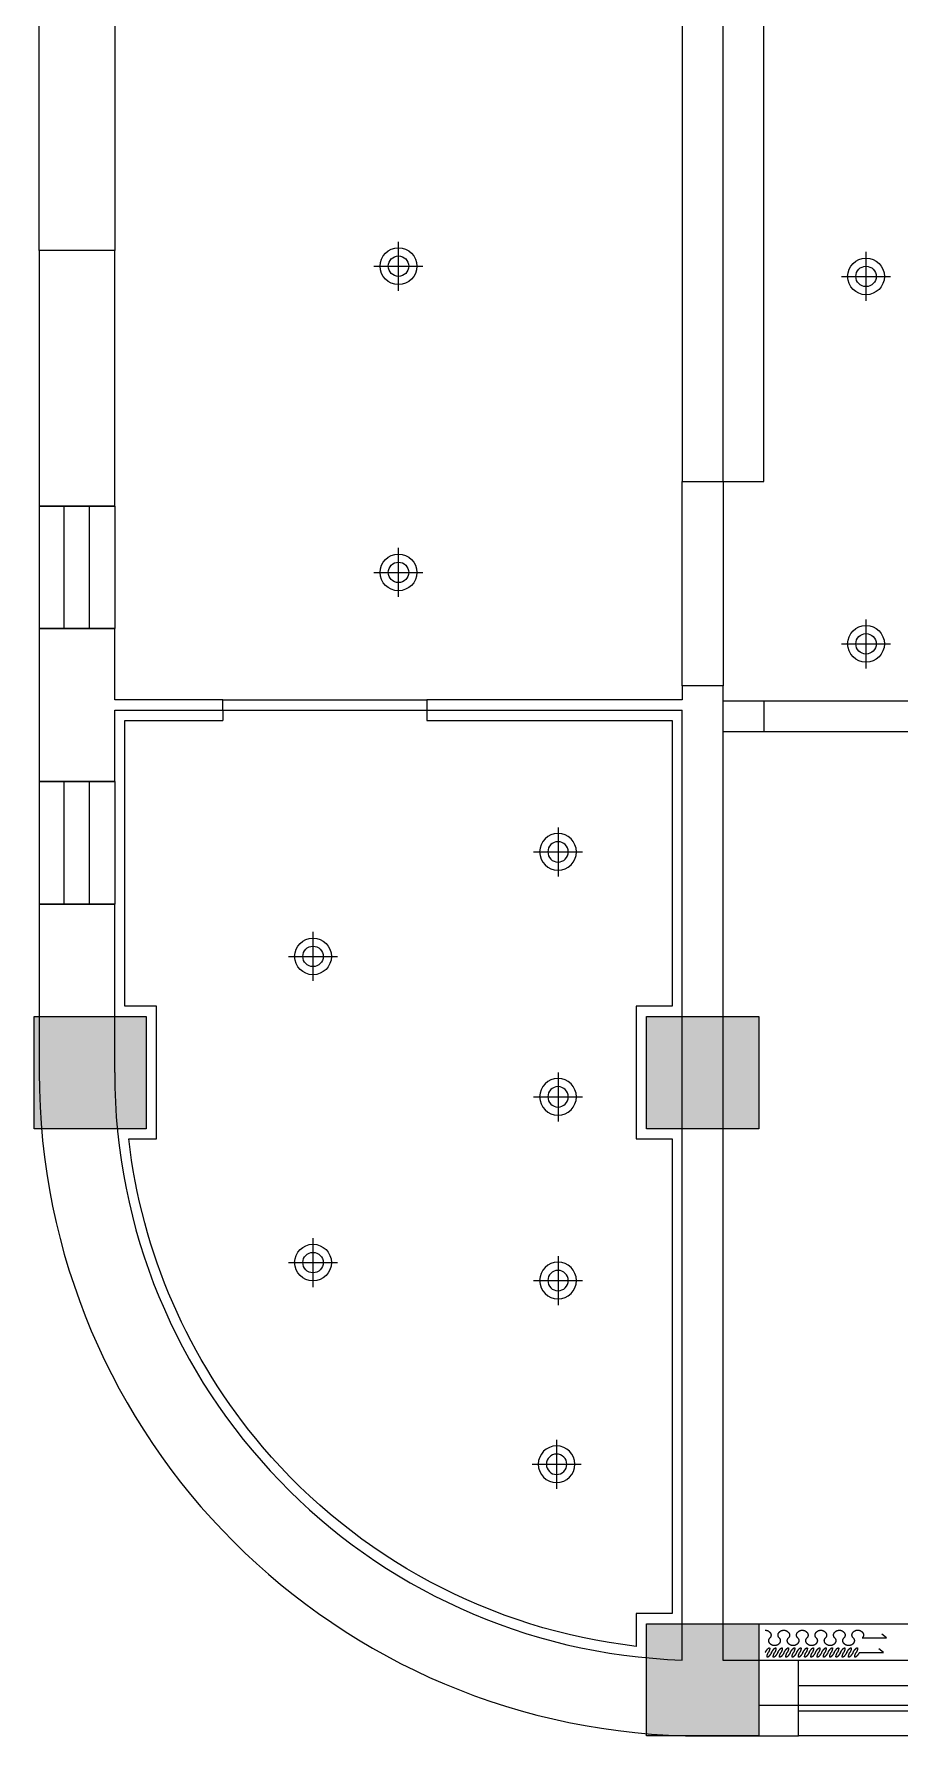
# Model space of a CAD drawing. Header units: millimetres. Extents: x -150677 to 588340, y -254013 to 149700.
# Drawn here: x 474103 to 478344, y 1500 to 9837 of the extents above; entities that cross this region are included whole.
import ezdxf

# ---------------------------------------------------------------- set-up
doc = ezdxf.new("R2010")
doc.units = ezdxf.units.MM
doc.header["$LTSCALE"] = 10
doc.header["$MEASUREMENT"] = 0
doc.linetypes.add('ACAD_ISO03W100', pattern=[30, 12, -18])
doc.linetypes.add('DASH', pattern=[0.35, 0.25, -0.1])
for name, color, linetype in [('1-Ba原始建筑墙体', 2, 'Continuous'), ('1-Bb新建墙体', 7, 'Continuous'), ('2-Ba顶面轮廓', 4, 'Continuous'), ('2-Ca墙面装饰', 8, 'Continuous'), ('4-Aa顶面灯具', 1, 'Continuous'), ('5-Aa原始建筑淡显填充', 251, 'Continuous'), ('6-Ab柱体', 6, 'Continuous'), ('6-Bb窗', 5, 'Continuous'), ('CEI_LIGHT', 30, 'Continuous'), ('CS_【成品家私】', 3, 'Continuous')]:
    doc.layers.add(name, color=color, linetype=linetype)

# ---------------------------------------------------------------- blocks, each defined once
blk = doc.blocks.new('$WINLIB2D$00000001')
at = {"color": 0}
for points in [[(-0.5, 0.5), (-0.5, -0.5)], [(-0.5, 0.5), (0.5, 0.5)], [(0.5, -0.5), (0.5, 0.5)], [(0.5, 0.167), (-0.5, 0.167)], [(0.5, -0.167), (-0.5, -0.167)], [(-0.5, -0.5), (0.5, -0.5)]]:
    blk.add_lwpolyline(points, dxfattribs=at)
blk = doc.blocks.new('*U1092')
at = {"layer": 'CEI_LIGHT', "color": 252}
for points in [[(0, 120), (0, -120)], [(-120, 0), (120, 0)]]:
    blk.add_lwpolyline(points, dxfattribs=at)
at = {"layer": 'CEI_LIGHT'}
for radius in [90, 50]:
    blk.add_circle((0, 0), radius, dxfattribs=at)
blk = doc.blocks.new('*U1090')
at = {"linetype": 'DASH', "ltscale": 50}
for points in [[(-181.4, 0, 0.240088), (-157, 12.4), (-156.7, 12.5, 0.362592), (-158.5, 37.8, -0.362592), (-160.4, 63.1), (-160, 63.2, -0.51132), (-111.2, 63.1, -0.36675), (-113.2, 37.8, 0.36675), (-115.1, 12.5, 0.241576), (-90.7, 0, 0.241576)], [(-90.7, 0, 0.240088), (-66.4, 12.4), (-66, 12.5, 0.362592), (-67.8, 37.8, -0.362592), (-69.7, 63.1), (-69.3, 63.2, -0.51132), (-20.5, 63.1, -0.36675), (-22.5, 37.8, 0.36675), (-24.4, 12.5, 0.241576), (0, 0, 0.241576)], [(0, 0, 0.240088), (24.3, 12.4), (24.7, 12.5, 0.362592), (22.9, 37.8, -0.362592), (21, 63.1), (21.4, 63.2, -0.51132), (70.2, 63.1, -0.36675), (68.2, 37.8, 0.36675), (66.3, 12.5, 0.241576), (90.7, 0, 0.241576)], [(90.7, 0, 0.240088), (115, 12.4), (115.4, 12.5, 0.362592), (113.6, 37.8, -0.362592), (111.7, 63.1), (112.1, 63.2, -0.51132), (160.9, 63.1, -0.36675), (158.9, 37.8, 0.36675), (156.9, 12.5, 0.51132), (205.7, 12.4), (206.1, 12.5, 0.362592), (204.2, 37.8, -0.362592), (202.4, 63.1), (202.8, 63.2, -0.51132), (251.5, 63.1, -0.36675), (249.6, 37.8), (249.1, 37.2, 0.36675), (247.1, 11.9, 0.51132), (295.9, 11.8), (296.2, 11.9, 0.381374), (293.5, 38.1), (411.9, 38.1), (389.4, 19.4)]]:
    blk.add_lwpolyline(points, format="xyb", dxfattribs=at)

msp = doc.modelspace()

# ---------------------------------------------------------------- hatches: boundary and pattern name
at = {"layer": '5-Aa原始建筑淡显填充'}
for points in [[(474102.5, 5025), (474652.5, 5025), (474652.5, 4475), (474102.5, 4475)], [(477102.5, 5025), (477652.5, 5025), (477652.5, 4475), (477102.5, 4475)], [(477102.5, 2050), (477652.5, 2050), (477652.5, 1500), (477102.5, 1500)]]:
    msp.add_hatch(color=251, dxfattribs=at).paths.add_polyline_path(points)

# ---------------------------------------------------------------- linework, layer by layer
at = {"layer": '1-Ba原始建筑墙体'}
for p, q in [((477477.5, 7644.6), (477477.5, 10550)), ((477277.5, 10450), (477277.5, 7644.6)), ((474497.5, 8777.5), (474127.5, 8777.5)), ((474127.5, 8777.5), (474127.5, 7525)), ((474497.5, 7525), (474497.5, 8777.5)), ((477277.5, 7644.6), (477477.5, 7644.6)), ((474127.5, 7525), (474497.5, 7525)), ((474497.5, 6925), (474127.5, 6925)), ((474127.5, 6925), (474127.5, 6550)), ((474497.5, 6575), (474497.5, 6925)), ((477477.5, 6644.6), (477277.5, 6644.6)), ((477277.5, 6644.6), (477277.5, 6575)), ((477477.5, 6550), (477477.5, 6644.6)), ((474127.5, 6550), (474127.5, 6175)), ((475027, 6575), (474497.5, 6575)), ((474497.5, 6175), (474497.5, 6525)), ((474497.5, 6525), (475027, 6525)), ((475027, 6525), (475027, 6575)), ((477277.5, 6575), (476027, 6575)), ((476027, 6575), (476027, 6525)), ((476027, 6525), (477277.5, 6525)), ((477277.5, 1871.8), (477277.5, 6525)), ((477477.5, 1870), (477477.5, 6550)), ((474127.5, 6175), (474497.5, 6175)), ((474497.5, 5575), (474127.5, 5575)), ((474127.5, 5575), (474127.5, 4750)), ((474497.5, 4750), (474497.5, 5575)), ((477847.5, 1870), (477477.5, 1870)), ((477847.5, 1500), (477847.5, 1870)), ((477377.5, 1500), (477847.5, 1500))]:
    msp.add_line(p, q, dxfattribs=at)
for radius, end in [(3250, 270), (2880, 268.01016)]:
    msp.add_arc((477377.5, 4750), radius, 180, end, dxfattribs=at)
at = {"layer": '1-Bb新建墙体'}
for p, q in [((477477.5, 6570.2), (477677.5, 6570.2)), ((477677.5, 6570.2), (477677.5, 6420.2)), ((477477.5, 6420.2), (477677.5, 6420.2))]:
    msp.add_line(p, q, dxfattribs=at)
at = {"layer": '2-Ba顶面轮廓'}
for p, q in [((474127.5, 8777.5), (474127.5, 10277.5)), ((474497.5, 10277.5), (474497.5, 8777.5)), ((477277.5, 6644.6), (477277.5, 7644.6)), ((477477.5, 7644.6), (477477.5, 6644.6)), ((475027, 6575), (476027, 6575)), ((475027, 6525), (476027, 6525)), ((477677.5, 6570.2), (478677.5, 6570.2)), ((477677.8, 6420.2), (478677.8, 6420.2)), ((477652.5, 2050), (480102.5, 2050)), ((480102.5, 1650), (477652.5, 1650))]:
    msp.add_line(p, q, dxfattribs=at)
at = {"layer": '2-Ca墙面装饰'}
for p, q in [((477477.5, 7644.6), (477677.5, 7644.6)), ((475027, 6525), (475027, 6475)), ((476027, 6525), (476027, 6475))]:
    msp.add_line(p, q, dxfattribs=at)
msp.add_lwpolyline([(477677.5, 7644.6), (477677.5, 10275), (477852.5, 10275), (477852.5, 11225), (477677.5, 11225), (477677.5, 16275), (477852.5, 16275), (477852.5, 17225), (477677.5, 17225), (477677.5, 22275), (477852.5, 22275), (477852.5, 23225), (477677.5, 23225), (477677.5, 25629.9)], dxfattribs=at)
msp.add_lwpolyline([(476027, 6475), (477227.5, 6475), (477227.5, 5075), (477052.5, 5075), (477052.5, 4425), (477227.5, 4425), (477227.5, 2100), (477052.5, 2100), (477052.5, 1938.8, -0.189973), (475221.7, 2916.6, -0.148493), (474566.2, 4425), (474702.5, 4425), (474702.5, 5075), (474547.5, 5075), (474547.5, 6475), (475027, 6475)], format="xyb", dxfattribs=at)
at = {"layer": '6-Ab柱体'}
for points in [[(474102.5, 5025), (474652.5, 5025), (474652.5, 4475), (474102.5, 4475)], [(477102.5, 5025), (477652.5, 5025), (477652.5, 4475), (477102.5, 4475)], [(477102.5, 2050), (477652.5, 2050), (477652.5, 1500), (477102.5, 1500)]]:
    msp.add_lwpolyline(points, close=True, dxfattribs=at)
at = {"layer": 'CS_【成品家私】', "color": 8, "linetype": 'ACAD_ISO03W100', "ltscale": 0.25, "extrusion": (0, 0, -1)}
msp.add_lwpolyline([(-478144.5, 1908.7, 0.009265), (-478142.7, 1905.3, 0.026268), (-478136.8, 1896.2, 0.036067), (-478131.6, 1890.1, 0.075589), (-478125.9, 1885.8, 0.260612), (-478123.7, 1885.8, 0.260612), (-478122.5, 1887.7, 0.075589), (-478123.4, 1894.9, 0.036067), (-478126.1, 1902.4, 0.016417), (-478129.1, 1908.5, -0.017582), (-478132.3, 1915, -0.036067), (-478135, 1922.5, -0.075589), (-478135.8, 1929.6, -0.260612), (-478134.7, 1931.6, -0.260612), (-478132.5, 1931.6, -0.075589), (-478126.7, 1927.2, -0.036067), (-478121.6, 1921.2, -0.026268), (-478115.7, 1912.1, -0.02638), (-478113.8, 1908.7, 0.009225), (-478112, 1905.3, 0.026268), (-478106, 1896.2, 0.036067), (-478100.9, 1890.1, 0.075589), (-478095.2, 1885.8, 0.260612), (-478093, 1885.8, 0.260612), (-478091.8, 1887.7, 0.075589), (-478092.7, 1894.9, 0.036067), (-478095.4, 1902.4, 0.017582), (-478098.6, 1908.9, -0.016417), (-478101.6, 1915, -0.036067), (-478104.2, 1922.5, -0.075589), (-478105.1, 1929.6, -0.260612), (-478104, 1931.6, -0.260612), (-478101.8, 1931.6, -0.075589), (-478096, 1927.2, -0.036067), (-478090.9, 1921.2, -0.026268), (-478085, 1912.1, -0.02638), (-478083.1, 1908.7, 0.009225), (-478081.3, 1905.3, 0.026268), (-478075.3, 1896.2, 0.036067), (-478070.2, 1890.1, 0.075589), (-478064.5, 1885.8, 0.260612), (-478062.2, 1885.8, 0.260612), (-478061.1, 1887.7, 0.075589), (-478062, 1894.9, 0.036067), (-478064.7, 1902.4, 0.017582), (-478067.9, 1908.9, -0.016417), (-478070.8, 1915, -0.036067), (-478073.5, 1922.5, -0.075589), (-478074.4, 1929.6, -0.260612), (-478073.3, 1931.6, -0.260612), (-478071.1, 1931.6, -0.075589), (-478065.3, 1927.2, -0.036067), (-478060.2, 1921.2, -0.026268), (-478054.3, 1912.1, -0.02638), (-478052.4, 1908.7, 0.009225), (-478050.6, 1905.3, 0.026268), (-478044.6, 1896.2, 0.036067), (-478039.5, 1890.1, 0.075589), (-478033.8, 1885.8, 0.260612), (-478031.5, 1885.8, 0.260612), (-478030.4, 1887.7, 0.075589), (-478031.3, 1894.9, 0.036067), (-478034, 1902.4, 0.017582), (-478037.2, 1908.9, -0.016417), (-478040.1, 1915, -0.036067), (-478042.8, 1922.5, -0.075589), (-478043.7, 1929.6, -0.260612), (-478042.6, 1931.6, -0.260612), (-478040.4, 1931.6, -0.075589), (-478034.6, 1927.2, -0.036067), (-478029.5, 1921.2, -0.026268), (-478023.6, 1912.1, -0.02638), (-478021.7, 1908.7, 0.009225), (-478019.8, 1905.3, 0.026268), (-478013.9, 1896.2, 0.036067), (-478008.8, 1890.1, 0.075589), (-478003, 1885.8, 0.260612), (-478000.8, 1885.8, 0.260612), (-477999.7, 1887.7, 0.075589), (-478000.6, 1894.9, 0.036067), (-478003.3, 1902.4, 0.016417), (-478006.2, 1908.5, -0.017582), (-478009.4, 1915, -0.036067), (-478012.1, 1922.5, -0.075589), (-478013, 1929.6, -0.260612), (-478011.9, 1931.6, -0.260612), (-478009.6, 1931.6, -0.075589), (-478003.9, 1927.2, -0.036067), (-477998.8, 1921.2, -0.026268), (-477992.9, 1912.1, -0.02638), (-477991, 1908.7, 0.009225), (-477989.1, 1905.3, 0.026268), (-477983.2, 1896.2, 0.036067), (-477978.1, 1890.1, 0.075589), (-477972.3, 1885.8, 0.260612), (-477970.1, 1885.8, 0.260612), (-477969, 1887.7, 0.075589), (-477969.9, 1894.9, 0.036067), (-477972.6, 1902.4, 0.017582), (-477975.8, 1908.9, -0.016417), (-477978.7, 1915, -0.036067), (-477981.4, 1922.5, -0.075589), (-477982.3, 1929.6, -0.260612), (-477981.2, 1931.6, -0.260612), (-477978.9, 1931.6, -0.075589), (-477973.2, 1927.2, -0.036067), (-477968.1, 1921.2, -0.026268), (-477962.1, 1912.1, -0.02638), (-477960.3, 1908.7, 0.009225), (-477958.4, 1905.3, 0.026268), (-477952.5, 1896.2, 0.036067), (-477947.4, 1890.1, 0.075589), (-477941.6, 1885.8, 0.260612), (-477939.4, 1885.8, 0.260612), (-477938.3, 1887.7, 0.075589), (-477939.2, 1894.9, 0.036067), (-477941.9, 1902.4, 0.017582), (-477945, 1908.9, -0.016417), (-477948, 1915, -0.036067), (-477950.7, 1922.5, -0.075589), (-477951.6, 1929.6, -0.260612), (-477950.5, 1931.6, -0.260612), (-477948.2, 1931.6, -0.075589), (-477942.5, 1927.2, -0.036067), (-477937.4, 1921.2, -0.026268), (-477931.4, 1912.1, -0.02638), (-477929.6, 1908.7, 0.009225), (-477927.7, 1905.3, 0.026268), (-477921.8, 1896.2, 0.036067), (-477916.7, 1890.1, 0.075589), (-477910.9, 1885.8, 0.260612), (-477908.7, 1885.8, 0.260612), (-477907.6, 1887.7, 0.075589), (-477908.5, 1894.9, 0.036067), (-477911.1, 1902.4, 0.016417), (-477914.1, 1908.5, -0.017582), (-477917.3, 1915, -0.036067), (-477920, 1922.5, -0.075589), (-477920.9, 1929.6, -0.260612), (-477919.7, 1931.6, -0.260612), (-477917.5, 1931.6, -0.075589), (-477911.8, 1927.2, -0.036067), (-477906.7, 1921.2, -0.026268), (-477900.7, 1912.1, -0.02638), (-477898.9, 1908.7, 0.009225), (-477897, 1905.3, 0.026268), (-477891.1, 1896.2, 0.036067), (-477886, 1890.1, 0.075589), (-477880.2, 1885.8, 0.260612), (-477878, 1885.8, 0.260612), (-477876.9, 1887.7, 0.075589), (-477877.7, 1894.9, 0.036067), (-477880.4, 1902.4, 0.016417), (-477883.4, 1908.5, -0.017582), (-477886.6, 1915, -0.036067), (-477889.3, 1922.5, -0.075589), (-477890.2, 1929.6, -0.260612), (-477889, 1931.6, -0.260612), (-477886.8, 1931.6, -0.075589), (-477881.1, 1927.2, -0.036067), (-477875.9, 1921.2, -0.026268), (-477870, 1912.1, -0.02638), (-477868.2, 1908.7, 0.009225), (-477866.3, 1905.3, 0.026268), (-477860.4, 1896.2, 0.036067), (-477855.3, 1890.1, 0.075589), (-477849.5, 1885.8, 0.260612), (-477847.3, 1885.8, 0.260612), (-477846.1, 1887.7, 0.075589), (-477847, 1894.9, 0.036067), (-477849.7, 1902.4, 0.017582), (-477852.9, 1908.9, -0.016417), (-477855.9, 1915, -0.036067), (-477858.6, 1922.5, -0.075589), (-477859.5, 1929.6, -0.260612), (-477858.3, 1931.6, -0.260612), (-477856.1, 1931.6, -0.075589), (-477850.3, 1927.2, -0.036067), (-477845.2, 1921.2, -0.026268), (-477839.3, 1912.1, -0.02638), (-477837.4, 1908.7, 0.009225), (-477835.6, 1905.3, 0.026268), (-477829.7, 1896.2, 0.036067), (-477824.6, 1890.1, 0.075589), (-477818.8, 1885.8, 0.260612), (-477816.6, 1885.8, 0.260612), (-477815.4, 1887.7, 0.075589), (-477816.3, 1894.9, 0.036067), (-477819, 1902.4, 0.016417), (-477822, 1908.5, -0.017582), (-477825.2, 1915, -0.036067), (-477827.9, 1922.5, -0.075589), (-477828.8, 1929.6, -0.260612), (-477827.6, 1931.6, -0.260612), (-477825.4, 1931.6, -0.075589), (-477819.6, 1927.2, -0.036067), (-477814.5, 1921.2, -0.026268), (-477808.6, 1912.1, -0.02638), (-477806.7, 1908.7, 0.009225), (-477804.9, 1905.3, 0.026268), (-477799, 1896.2, 0.036067), (-477793.8, 1890.1, 0.075589), (-477788.1, 1885.8, 0.260612), (-477785.9, 1885.8, 0.260612), (-477784.7, 1887.7, 0.075589), (-477785.6, 1894.9, 0.036067), (-477788.3, 1902.4, 0.017582), (-477791.5, 1908.9, -0.016417), (-477794.5, 1915, -0.036067), (-477797.2, 1922.5, -0.075589), (-477798, 1929.6, -0.260612), (-477796.9, 1931.6, -0.260612), (-477794.7, 1931.6, -0.075589), (-477788.9, 1927.2, -0.036067), (-477783.8, 1921.2, -0.026268), (-477777.9, 1912.1, -0.02638), (-477776, 1908.7, 0.009225), (-477774.2, 1905.3, 0.026268), (-477768.3, 1896.2, 0.036067), (-477763.1, 1890.1, 0.075589), (-477757.4, 1885.8, 0.260612), (-477755.2, 1885.8, 0.260612), (-477754, 1887.7, 0.075589), (-477754.9, 1894.9, 0.036067), (-477757.6, 1902.4, 0.016417), (-477760.6, 1908.5, -0.017582), (-477763.8, 1915, -0.036067), (-477766.5, 1922.5, -0.075589), (-477767.3, 1929.6, -0.260612), (-477766.2, 1931.6, -0.260612), (-477764, 1931.6, -0.075589), (-477758.2, 1927.2, -0.036067), (-477753.1, 1921.2, -0.026268), (-477747.2, 1912.1, -0.02638), (-477745.3, 1908.7, 0.009225), (-477743.5, 1905.3, 0.026268), (-477737.5, 1896.2, 0.036067), (-477732.4, 1890.1, 0.075589), (-477726.7, 1885.8, 0.260612), (-477724.4, 1885.8, 0.260612), (-477723.3, 1887.7, 0.075589), (-477724.2, 1894.9, 0.036067), (-477726.9, 1902.4, 0.016417), (-477729.9, 1908.5, -0.017582), (-477733.1, 1915, -0.036067), (-477735.7, 1922.5, -0.075589), (-477736.6, 1929.6, -0.260612), (-477735.5, 1931.6, -0.260612), (-477733.3, 1931.6, -0.075589), (-477727.5, 1927.2, -0.036067), (-477722.4, 1921.2, -0.026268), (-477716.5, 1912.1, -0.02638), (-477714.6, 1908.7, 0.009225), (-477712.8, 1905.3, 0.026268), (-477706.8, 1896.2, 0.036067), (-477701.7, 1890.1, 0.075589), (-477696, 1885.8, 0.260612), (-477693.7, 1885.8, 0.260612), (-477692.6, 1887.7, 0.075589), (-477693.5, 1894.9, 0.036067), (-477696.2, 1902.4, 0.016417), (-477699.1, 1908.5, -0.017582), (-477702.3, 1915, -0.036067), (-477705, 1922.5, -0.075589), (-477705.9, 1929.6, -0.260612), (-477704.8, 1931.6, -0.260612), (-477702.6, 1931.6, -0.075589), (-477696.8, 1927.2, -0.036067), (-477691.7, 1921.2, -0.026268), (-477685.8, 1912.1, -0.026268), (-477683.9, 1908.7)], format="xyb", dxfattribs=at)
at = {"layer": 'CS_【成品家私】', "color": 8, "linetype": 'DASH', "ltscale": 50}
msp.add_lwpolyline([(478144.5, 1908.7), (478263, 1908.7), (478240.5, 1927.4)], dxfattribs=at)

# ---------------------------------------------------------------- block references
at = {"layer": '4-Aa顶面灯具', "ltscale": 0.25, "rotation": 90}
for p in [(475887.5, 8700), (478177.5, 8650), (475887.5, 7200), (478177.5, 6850), (475468.9, 5318.9, 6000), (475468.9, 3818.9, 6000)]:
    msp.add_blockref('*U1092', p, dxfattribs=at)
at = {"layer": '4-Aa顶面灯具', "ltscale": 0.25, "xscale": -1, "rotation": 90}
for p in [(476668.9, 5830.9, 3000), (476668.9, 4630.9, 3000), (476668.9, 3730.9, 3000), (476662, 2830.9, 3000)]:
    msp.add_blockref('*U1092', p, dxfattribs=at)
at = {"layer": '6-Bb窗', "xscale": -600, "yscale": -370, "zscale": -600, "rotation": 90}
for p in [(474312.5, 7225), (474312.5, 5875)]:
    msp.add_blockref('$WINLIB2D$00000001', p, dxfattribs=at)
at = {"layer": '6-Bb窗', "xscale": -600, "yscale": 370, "zscale": -600}
msp.add_blockref('$WINLIB2D$00000001', (478147.5, 1685), dxfattribs=at)
at = {"layer": 'CS_【成品家私】', "ltscale": 50, "xscale": -1, "rotation": 180}
msp.add_blockref('*U1090', (477865.3, 2018.1), dxfattribs=at)

doc.saveas('drawing.dxf')
